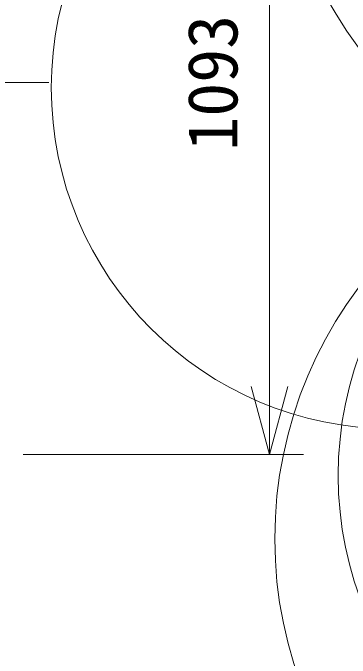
# Model space of a CAD drawing. Units: millimetres, scale not verified. Extents: x -62 to 356, y -60 to 318.
# Drawn here: x 9.55 to 21.92, y -1.97 to 21.72 of the extents above; entities that cross this region are included whole.
import ezdxf
from ezdxf.enums import TextEntityAlignment as Align

# ---------------------------------------------------------------- set-up
doc = ezdxf.new("R2010")
doc.units = ezdxf.units.MM
doc.header["$LTSCALE"] = 0.125
doc.linetypes.add('USER1', pattern=[28.575, 19.05, -3.175, 3.175, -3.175])
for name, color, linetype, lineweight in [('0-0_0', 7, 'Continuous', 18), ('0-5_SUNPO', 3, 'Continuous', 18), ('0-6_GAIKEI', 1, 'Continuous', 18)]:
    doc.layers.add(name, color=color, linetype=linetype, lineweight=lineweight)
doc.styles.add('ＭＳ ゴシック', font='')
doc.styles.get('ＭＳ ゴシック').set_extended_font_data('MS Gothic')

# ---------------------------------------------------------------- blocks, each defined once
blk = doc.blocks.new('_Open30')
at = {"layer": '0-0_0'}
blk.add_line((0, 0), (-1, 0), dxfattribs=at)
blk.add_lwpolyline([(-1, 0.26795), (0, 0), (-1, -0.26795)], dxfattribs=at)
blk = doc.blocks.new('D5')
at = {"layer": '0-5_SUNPO'}
for p, q in [((83.4592, 343.8126), (83.4592, 321.5051)), ((74.4241, 319.0051), (84.7092, 319.0051))]:
    blk.add_line(p, q, dxfattribs=at)
at = {"layer": '0-5_SUNPO', "xscale": 2.5, "yscale": 2.5, "rotation": 270}
blk.add_blockref('_Open30', (83.4592, 319.0051), dxfattribs=at)
at = {"layer": '0-5_SUNPO', "color": 7, "style": 'ＭＳ ゴシック'}
blk.add_text('1093', height=1.833, rotation=90, dxfattribs=at).set_placement((82.8342, 330.1589), align=Align.BOTTOM_LEFT)

msp = doc.modelspace()

# ---------------------------------------------------------------- linework, layer by layer
at = {"layer": '0-6_GAIKEI', "color": 9, "linetype": 'USER1'}
msp.add_line((10.8719, 19.1567), (-39.5601, 19.1567), dxfattribs=at)
at = {"layer": '0-6_GAIKEI'}
for centre, radius in [((175.577, 137.9423), 180.342), ((175.577, 120.4423), 180.342), ((34.547, 29.6407), 15.3624), ((23.4873, 18.9722), 12.5246), ((34.5472, 2.409), 15.3835), ((34.5312, 4.7368), 13.0433)]:
    msp.add_circle(centre, radius, dxfattribs=at)

# ---------------------------------------------------------------- block references
at = {"layer": '0-5_SUNPO'}
msp.add_blockref('D5', (-64.4907, -313.5022), dxfattribs=at)

doc.saveas('drawing.dxf')
